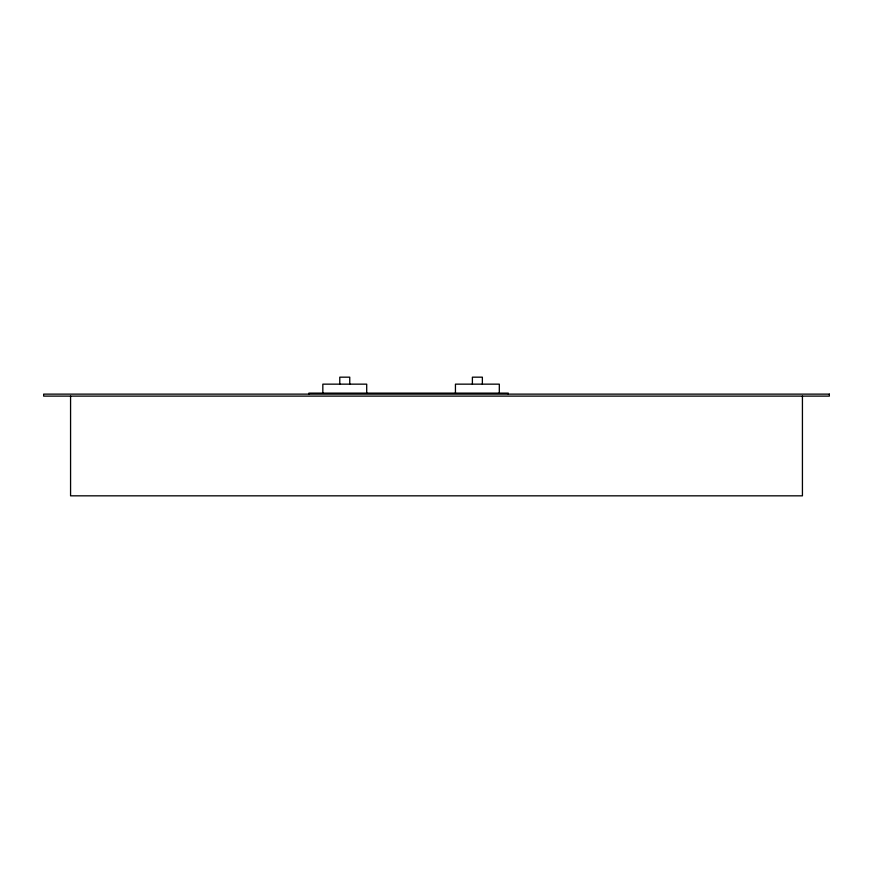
<?xml version="1.0" encoding="UTF-8"?>
<svg xmlns="http://www.w3.org/2000/svg" width="873" height="873" viewBox="0 0 873 873"><rect width="100%" height="100%" fill="white"/><g stroke="black" fill="none" stroke-linecap="round" stroke-linejoin="round"><path stroke-width="1.31" d="M802.429 396.113L802.429 495.831L70.571 495.831L70.571 396.113M508.293 394.127L508.293 393.123L308.878 393.123L308.878 394.127M499.312 392.883L499.312 384.153L455.444 384.153L455.444 392.883M482.365 384.153L482.365 377.169L472.391 377.169L472.391 384.153M366.704 392.883L366.704 384.153L322.835 384.153L322.835 392.883M349.757 384.153L349.757 377.169L339.783 377.169L339.783 384.153M829.35 394.127L43.65 394.127L43.65 396.113L829.35 396.113L829.35 394.127"/></g></svg>
